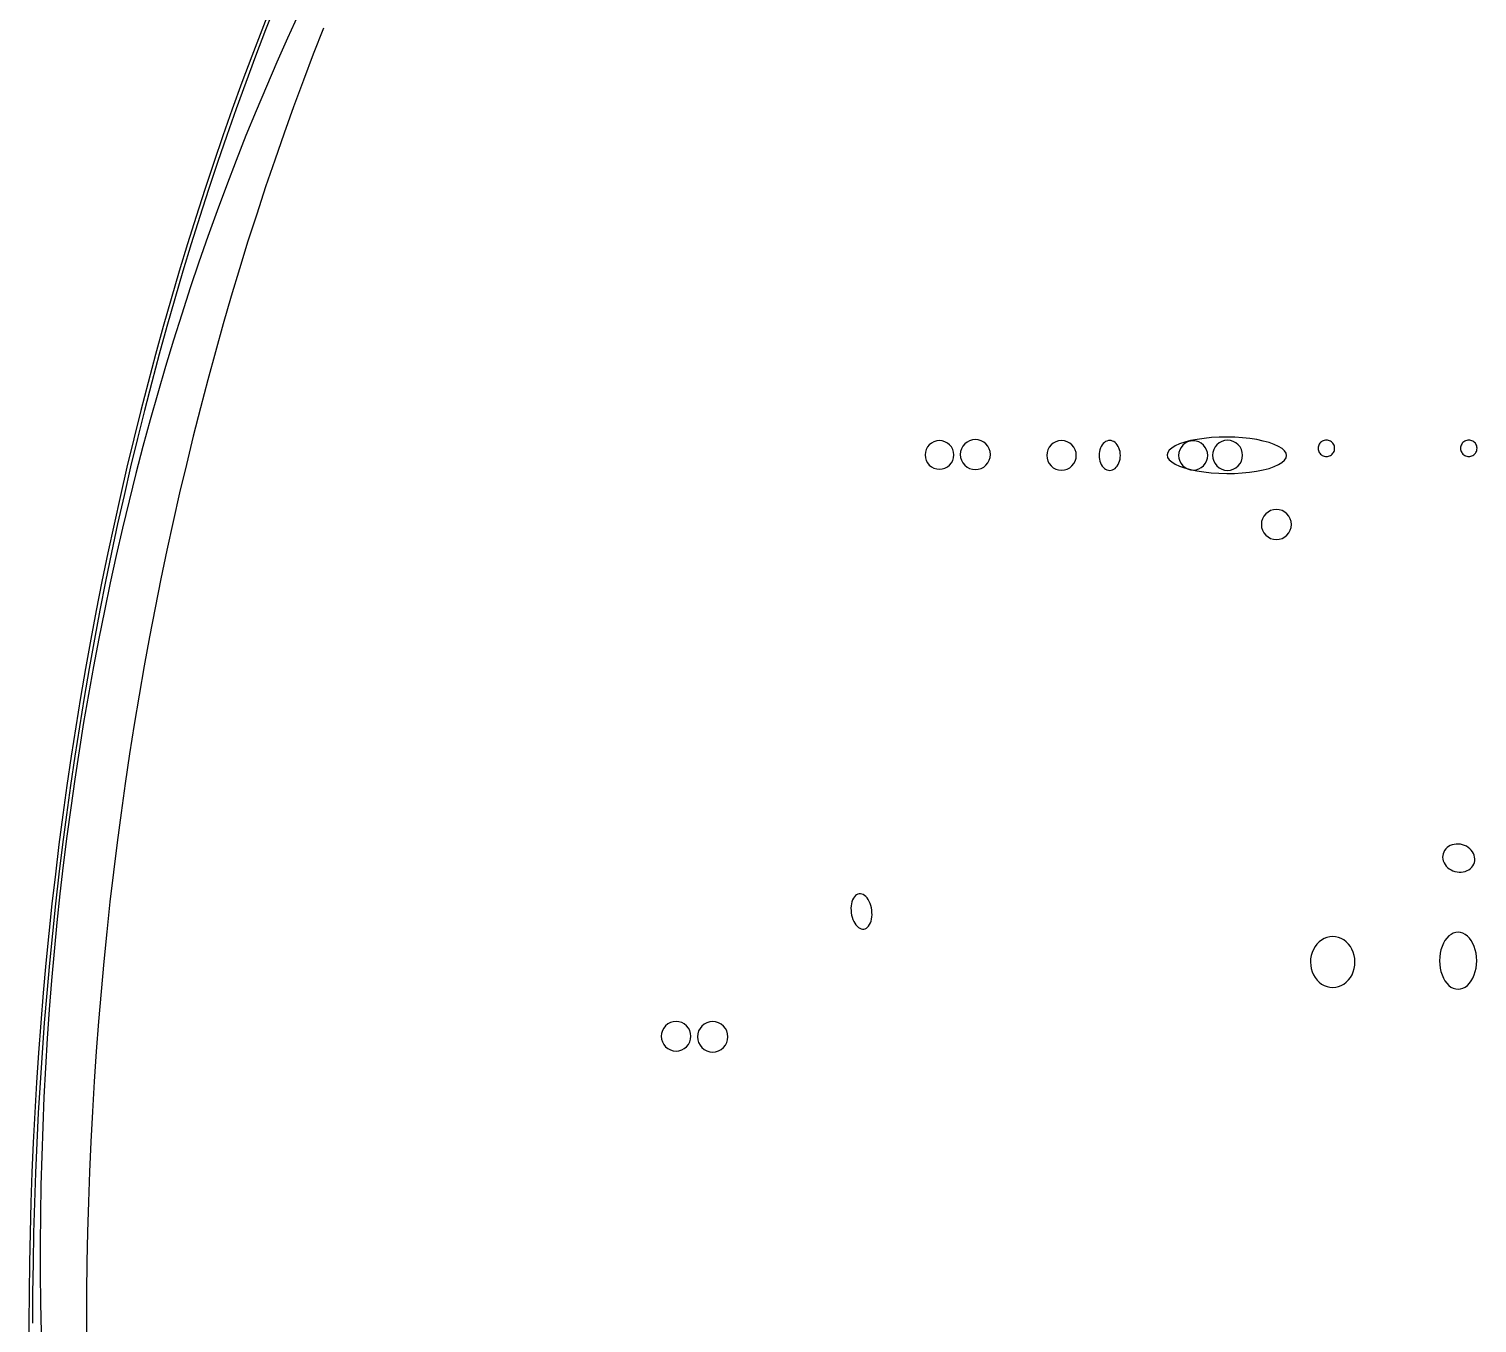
# Model space of a CAD drawing. Extents: x -1 to 217, y -22 to 302.
# Drawn here: x -1.3 to 89.1, y 139.6 to 220.4 of the extents above; entities that cross this region are included whole.
import ezdxf

# ---------------------------------------------------------------- set-up
doc = ezdxf.new("R2010")
doc.units = 0

msp = doc.modelspace()

# ---------------------------------------------------------------- linework, layer by layer
at = {"layer": 'CIRCLES'}
for p, q in [((54.898, 194.466), (54.787, 194.331)), ((55.034, 194.578), (54.898, 194.466)), ((55.188, 194.66), (55.034, 194.578)), ((55.356, 194.711), (55.188, 194.66)), ((55.531, 194.728), (55.356, 194.711)), ((55.705, 194.711), (55.531, 194.728)), ((55.873, 194.66), (55.705, 194.711)), ((56.028, 194.578), (55.873, 194.66)), ((56.163, 194.466), (56.028, 194.578)), ((56.275, 194.331), (56.163, 194.466)), ((57.108, 194.521), (56.991, 194.379)), ((57.25, 194.637), (57.108, 194.521)), ((57.412, 194.724), (57.25, 194.637)), ((57.588, 194.777), (57.412, 194.724)), ((57.771, 194.795), (57.588, 194.777)), ((57.954, 194.777), (57.771, 194.795)), ((58.129, 194.724), (57.954, 194.777)), ((58.292, 194.637), (58.129, 194.724)), ((58.434, 194.521), (58.292, 194.637)), ((58.55, 194.379), (58.434, 194.521)), ((62.498, 194.455), (62.383, 194.315)), ((62.638, 194.569), (62.498, 194.455)), ((62.798, 194.655), (62.638, 194.569)), ((62.971, 194.707), (62.798, 194.655)), ((63.151, 194.725), (62.971, 194.707)), ((63.331, 194.707), (63.151, 194.725)), ((63.504, 194.655), (63.331, 194.707)), ((63.664, 194.569), (63.504, 194.655)), ((63.803, 194.455), (63.664, 194.569)), ((63.918, 194.315), (63.803, 194.455)), ((70.731, 194.445), (70.618, 194.307)), ((70.869, 194.558), (70.731, 194.445)), ((71.026, 194.642), (70.869, 194.558)), ((71.197, 194.694), (71.026, 194.642)), ((71.374, 194.711), (71.197, 194.694)), ((71.551, 194.694), (71.374, 194.711)), ((71.722, 194.642), (71.551, 194.694)), ((71.879, 194.558), (71.722, 194.642)), ((72.017, 194.445), (71.879, 194.558)), ((72.13, 194.307), (72.017, 194.445)), ((72.856, 194.473), (72.739, 194.331)), ((72.998, 194.589), (72.856, 194.473)), ((73.16, 194.676), (72.998, 194.589)), ((73.336, 194.729), (73.16, 194.676)), ((73.519, 194.747), (73.336, 194.729)), ((73.702, 194.729), (73.519, 194.747)), ((73.877, 194.676), (73.702, 194.729)), ((74.04, 194.589), (73.877, 194.676)), ((74.182, 194.473), (74.04, 194.589)), ((74.298, 194.331), (74.182, 194.473)), ((54.653, 194.008), (54.636, 193.834)), ((54.636, 193.834), (54.653, 193.659)), ((54.704, 194.176), (54.653, 194.008)), ((54.653, 193.659), (54.704, 193.491)), ((54.787, 194.331), (54.704, 194.176)), ((56.357, 194.176), (56.275, 194.331)), ((56.408, 194.008), (56.357, 194.176)), ((56.357, 193.491), (56.408, 193.659)), ((56.425, 193.834), (56.408, 194.008)), ((56.408, 193.659), (56.425, 193.834)), ((56.851, 194.041), (56.833, 193.858)), ((56.833, 193.858), (56.851, 193.675)), ((56.904, 194.217), (56.851, 194.041)), ((56.851, 193.675), (56.904, 193.499)), ((56.991, 194.379), (56.904, 194.217)), ((56.904, 193.499), (56.991, 193.337)), ((58.637, 194.217), (58.55, 194.379)), ((58.55, 193.337), (58.637, 193.499)), ((58.69, 194.041), (58.637, 194.217)), ((58.637, 193.499), (58.69, 193.675)), ((58.708, 193.858), (58.69, 194.041)), ((58.69, 193.675), (58.708, 193.858)), ((62.246, 193.982), (62.228, 193.802)), ((62.228, 193.802), (62.246, 193.622)), ((62.298, 194.155), (62.246, 193.982)), ((62.246, 193.622), (62.298, 193.449)), ((62.383, 194.315), (62.298, 194.155)), ((64.003, 194.155), (63.918, 194.315)), ((64.056, 193.982), (64.003, 194.155)), ((64.003, 193.449), (64.056, 193.622)), ((64.074, 193.802), (64.056, 193.982)), ((64.056, 193.622), (64.074, 193.802)), ((70.482, 193.979), (70.465, 193.802)), ((70.465, 193.802), (70.482, 193.625)), ((70.534, 194.15), (70.482, 193.979)), ((70.482, 193.625), (70.534, 193.454)), ((70.618, 194.307), (70.534, 194.15)), ((72.214, 194.15), (72.13, 194.307)), ((72.266, 193.979), (72.214, 194.15)), ((72.214, 193.454), (72.266, 193.625)), ((72.283, 193.802), (72.266, 193.979)), ((72.266, 193.625), (72.283, 193.802)), ((72.599, 193.993), (72.581, 193.81)), ((72.581, 193.81), (72.599, 193.627)), ((72.652, 194.169), (72.599, 193.993)), ((72.599, 193.627), (72.652, 193.451)), ((72.739, 194.331), (72.652, 194.169)), ((74.385, 194.169), (74.298, 194.331)), ((74.438, 193.993), (74.385, 194.169)), ((74.385, 193.451), (74.438, 193.627)), ((74.456, 193.81), (74.438, 193.993)), ((74.438, 193.627), (74.456, 193.81)), ((54.704, 193.491), (54.787, 193.337)), ((54.787, 193.337), (54.898, 193.201)), ((54.898, 193.201), (55.034, 193.09)), ((55.034, 193.09), (55.188, 193.007)), ((55.188, 193.007), (55.356, 192.956)), ((55.356, 192.956), (55.531, 192.939)), ((55.531, 192.939), (55.705, 192.956)), ((55.705, 192.956), (55.873, 193.007)), ((55.873, 193.007), (56.028, 193.09)), ((56.028, 193.09), (56.163, 193.201)), ((56.163, 193.201), (56.275, 193.337)), ((56.275, 193.337), (56.357, 193.491)), ((56.991, 193.337), (57.108, 193.195)), ((57.108, 193.195), (57.25, 193.078)), ((57.25, 193.078), (57.412, 192.991)), ((57.412, 192.991), (57.588, 192.938)), ((57.588, 192.938), (57.771, 192.92)), ((57.771, 192.92), (57.954, 192.938)), ((57.954, 192.938), (58.129, 192.991)), ((58.129, 192.991), (58.292, 193.078)), ((58.292, 193.078), (58.434, 193.195)), ((58.434, 193.195), (58.55, 193.337)), ((62.298, 193.449), (62.383, 193.289)), ((62.383, 193.289), (62.498, 193.149)), ((62.498, 193.149), (62.638, 193.035)), ((62.638, 193.035), (62.798, 192.949)), ((62.798, 192.949), (62.971, 192.897)), ((62.971, 192.897), (63.151, 192.879)), ((63.151, 192.879), (63.331, 192.897)), ((63.331, 192.897), (63.504, 192.949)), ((63.504, 192.949), (63.664, 193.035)), ((63.664, 193.035), (63.803, 193.149)), ((63.803, 193.149), (63.918, 193.289)), ((63.918, 193.289), (64.003, 193.449)), ((70.534, 193.454), (70.618, 193.297)), ((70.618, 193.297), (70.731, 193.159)), ((70.731, 193.159), (70.869, 193.046)), ((70.869, 193.046), (71.026, 192.962)), ((71.026, 192.962), (71.197, 192.91)), ((71.197, 192.91), (71.374, 192.893)), ((71.374, 192.893), (71.551, 192.91)), ((71.551, 192.91), (71.722, 192.962)), ((71.722, 192.962), (71.879, 193.046)), ((71.879, 193.046), (72.017, 193.159)), ((72.017, 193.159), (72.13, 193.297)), ((72.13, 193.297), (72.214, 193.454)), ((72.652, 193.451), (72.739, 193.289)), ((72.739, 193.289), (72.856, 193.147)), ((72.856, 193.147), (72.998, 193.03)), ((72.998, 193.03), (73.16, 192.943)), ((73.16, 192.943), (73.336, 192.89)), ((73.336, 192.89), (73.519, 192.872)), ((73.519, 192.872), (73.702, 192.89)), ((73.702, 192.89), (73.877, 192.943)), ((73.877, 192.943), (74.04, 193.03)), ((74.04, 193.03), (74.182, 193.147)), ((74.182, 193.147), (74.298, 193.289)), ((74.298, 193.289), (74.385, 193.451)), ((75.787, 190.013), (75.7, 189.851)), ((75.904, 190.155), (75.787, 190.013)), ((76.046, 190.271), (75.904, 190.155)), ((76.208, 190.358), (76.046, 190.271)), ((76.384, 190.411), (76.208, 190.358)), ((76.567, 190.429), (76.384, 190.411)), ((76.75, 190.411), (76.567, 190.429)), ((76.925, 190.358), (76.75, 190.411)), ((77.088, 190.271), (76.925, 190.358)), ((77.23, 190.155), (77.088, 190.271)), ((77.346, 190.013), (77.23, 190.155)), ((77.433, 189.851), (77.346, 190.013)), ((75.647, 189.675), (75.629, 189.492)), ((75.629, 189.492), (75.647, 189.309)), ((75.7, 189.851), (75.647, 189.675)), ((75.647, 189.309), (75.7, 189.133)), ((75.7, 189.133), (75.787, 188.971)), ((75.787, 188.971), (75.904, 188.829)), ((77.23, 188.829), (77.346, 188.971)), ((77.346, 188.971), (77.433, 189.133)), ((77.486, 189.675), (77.433, 189.851)), ((77.433, 189.133), (77.486, 189.309)), ((77.504, 189.492), (77.486, 189.675)), ((77.486, 189.309), (77.504, 189.492)), ((75.904, 188.829), (76.046, 188.712)), ((76.046, 188.712), (76.208, 188.625)), ((76.208, 188.625), (76.384, 188.572)), ((76.384, 188.572), (76.567, 188.554)), ((76.567, 188.554), (76.75, 188.572)), ((76.75, 188.572), (76.925, 188.625)), ((76.925, 188.625), (77.088, 188.712)), ((77.088, 188.712), (77.23, 188.829)), ((38.571, 158.311), (38.432, 158.196)), ((38.731, 158.396), (38.571, 158.311)), ((38.904, 158.449), (38.731, 158.396)), ((39.084, 158.466), (38.904, 158.449)), ((39.264, 158.449), (39.084, 158.466)), ((39.437, 158.396), (39.264, 158.449)), ((39.597, 158.311), (39.437, 158.396)), ((39.737, 158.196), (39.597, 158.311)), ((40.842, 158.303), (40.697, 158.185)), ((41.006, 158.391), (40.842, 158.303)), ((41.185, 158.445), (41.006, 158.391)), ((41.37, 158.463), (41.185, 158.445)), ((41.556, 158.445), (41.37, 158.463)), ((41.734, 158.391), (41.556, 158.445)), ((41.899, 158.303), (41.734, 158.391)), ((42.043, 158.185), (41.899, 158.303)), ((38.179, 157.724), (38.161, 157.543)), ((38.161, 157.543), (38.179, 157.363)), ((38.232, 157.897), (38.179, 157.724)), ((38.179, 157.363), (38.232, 157.19)), ((38.317, 158.056), (38.232, 157.897)), ((38.432, 158.196), (38.317, 158.056)), ((39.852, 158.056), (39.737, 158.196)), ((39.937, 157.897), (39.852, 158.056)), ((39.989, 157.724), (39.937, 157.897)), ((39.937, 157.19), (39.989, 157.363)), ((40.007, 157.543), (39.989, 157.724)), ((39.989, 157.363), (40.007, 157.543)), ((40.437, 157.697), (40.419, 157.512)), ((40.419, 157.512), (40.437, 157.326)), ((40.491, 157.876), (40.437, 157.697)), ((40.437, 157.326), (40.491, 157.148)), ((40.579, 158.04), (40.491, 157.876)), ((40.697, 158.185), (40.579, 158.04)), ((42.161, 158.04), (42.043, 158.185)), ((42.249, 157.876), (42.161, 158.04)), ((42.303, 157.697), (42.249, 157.876)), ((42.249, 157.148), (42.303, 157.326)), ((42.322, 157.512), (42.303, 157.697)), ((42.303, 157.326), (42.322, 157.512)), ((38.232, 157.19), (38.317, 157.031)), ((38.317, 157.031), (38.432, 156.891)), ((38.432, 156.891), (38.571, 156.776)), ((38.571, 156.776), (38.731, 156.691)), ((38.731, 156.691), (38.904, 156.638)), ((38.904, 156.638), (39.084, 156.621)), ((39.084, 156.621), (39.264, 156.638)), ((39.264, 156.638), (39.437, 156.691)), ((39.437, 156.691), (39.597, 156.776)), ((39.597, 156.776), (39.737, 156.891)), ((39.737, 156.891), (39.852, 157.031)), ((39.852, 157.031), (39.937, 157.19)), ((40.491, 157.148), (40.579, 156.983)), ((40.579, 156.983), (40.697, 156.839)), ((40.697, 156.839), (40.842, 156.721)), ((40.842, 156.721), (41.006, 156.633)), ((41.006, 156.633), (41.185, 156.579)), ((41.185, 156.579), (41.37, 156.56)), ((41.37, 156.56), (41.556, 156.579)), ((41.556, 156.579), (41.734, 156.633)), ((41.734, 156.633), (41.899, 156.721)), ((41.899, 156.721), (42.043, 156.839)), ((42.043, 156.839), (42.161, 156.983)), ((42.161, 156.983), (42.249, 157.148))]:
    msp.add_line(p, q, dxfattribs=at)
at = {"layer": 'ELLIPSES'}
for p, q in [((13.849, 221.979), (13.212, 220.356)), ((14.09, 221.986), (13.452, 220.364)), ((15.515, 221.35), (14.83, 219.859)), ((13.212, 220.356), (12.587, 218.723)), ((13.452, 220.364), (12.827, 218.731)), ((14.83, 219.859), (14.159, 218.355)), ((17.069, 220.483), (16.434, 218.857)), ((16.434, 218.857), (15.812, 217.219)), ((12.587, 218.723), (11.975, 217.08)), ((12.827, 218.731), (12.214, 217.088)), ((14.159, 218.355), (13.502, 216.838)), ((11.975, 217.08), (11.377, 215.425)), ((12.214, 217.088), (11.614, 215.433)), ((15.812, 217.219), (15.203, 215.57)), ((13.502, 216.838), (12.858, 215.307)), ((11.377, 215.425), (10.791, 213.761)), ((11.614, 215.433), (11.028, 213.769)), ((12.858, 215.307), (12.229, 213.765)), ((15.203, 215.57), (14.607, 213.911)), ((10.791, 213.761), (10.218, 212.087)), ((11.028, 213.769), (10.454, 212.095)), ((12.229, 213.765), (11.613, 212.209)), ((14.607, 213.911), (14.024, 212.241)), ((10.218, 212.087), (9.658, 210.403)), ((10.454, 212.095), (9.894, 210.411)), ((11.613, 212.209), (11.012, 210.642)), ((14.024, 212.241), (13.454, 210.561)), ((9.658, 210.403), (9.111, 208.709)), ((9.894, 210.411), (9.346, 208.717)), ((11.012, 210.642), (10.425, 209.063)), ((13.454, 210.561), (12.898, 208.87)), ((10.425, 209.063), (9.852, 207.472)), ((12.898, 208.87), (12.355, 207.17)), ((9.111, 208.709), (8.578, 207.007)), ((9.346, 208.717), (8.812, 207.014)), ((9.852, 207.472), (9.294, 205.869)), ((12.355, 207.17), (11.826, 205.46)), ((8.578, 207.007), (8.058, 205.295)), ((8.812, 207.014), (8.292, 205.302)), ((8.058, 205.295), (7.551, 203.574)), ((8.292, 205.302), (7.784, 203.581)), ((9.294, 205.869), (8.751, 204.256)), ((11.826, 205.46), (11.311, 203.741)), ((7.551, 203.574), (7.058, 201.845)), ((7.784, 203.581), (7.291, 201.852)), ((8.751, 204.256), (8.222, 202.631)), ((11.311, 203.741), (10.809, 202.013)), ((8.222, 202.631), (7.708, 200.996)), ((7.058, 201.845), (6.579, 200.107)), ((7.291, 201.852), (6.811, 200.114)), ((10.809, 202.013), (10.321, 200.276)), ((7.708, 200.996), (7.208, 199.351)), ((6.579, 200.107), (6.113, 198.362)), ((6.811, 200.114), (6.344, 198.368)), ((10.321, 200.276), (9.846, 198.531)), ((7.208, 199.351), (6.724, 197.695)), ((6.113, 198.362), (5.661, 196.608)), ((6.344, 198.368), (5.891, 196.614)), ((9.846, 198.531), (9.386, 196.777)), ((6.724, 197.695), (6.254, 196.029)), ((5.661, 196.608), (5.222, 194.847)), ((5.891, 196.614), (5.452, 194.852)), ((9.386, 196.777), (8.939, 195.015)), ((6.254, 196.029), (5.8, 194.354)), ((5.222, 194.847), (4.797, 193.078)), ((5.452, 194.852), (5.027, 193.083)), ((8.939, 195.015), (8.507, 193.245)), ((65.69, 194.462), (65.633, 194.37)), ((65.756, 194.542), (65.69, 194.462)), ((65.828, 194.61), (65.756, 194.542)), ((65.907, 194.664), (65.828, 194.61)), ((65.989, 194.703), (65.907, 194.664)), ((66.075, 194.727), (65.989, 194.703)), ((66.162, 194.735), (66.075, 194.727)), ((66.249, 194.727), (66.162, 194.735)), ((66.334, 194.703), (66.249, 194.727)), ((66.417, 194.664), (66.334, 194.703)), ((66.495, 194.61), (66.417, 194.664)), ((66.568, 194.542), (66.495, 194.61)), ((66.633, 194.462), (66.568, 194.542)), ((66.691, 194.37), (66.633, 194.462)), ((70.25, 194.396), (70.034, 194.264)), ((70.522, 194.518), (70.25, 194.396)), ((70.844, 194.628), (70.522, 194.518)), ((71.211, 194.725), (70.844, 194.628)), ((71.617, 194.805), (71.211, 194.725)), ((72.054, 194.869), (71.617, 194.805)), ((72.516, 194.914), (72.054, 194.869)), ((72.994, 194.941), (72.516, 194.914)), ((73.481, 194.948), (72.994, 194.941)), ((73.968, 194.936), (73.481, 194.948)), ((74.446, 194.905), (73.968, 194.936)), ((74.907, 194.855), (74.446, 194.905)), ((75.344, 194.787), (74.907, 194.855)), ((75.749, 194.702), (75.344, 194.787)), ((76.115, 194.602), (75.749, 194.702)), ((76.436, 194.489), (76.115, 194.602)), ((76.706, 194.364), (76.436, 194.489)), ((79.218, 194.443), (79.196, 194.379)), ((79.248, 194.503), (79.218, 194.443)), ((79.285, 194.559), (79.248, 194.503)), ((79.329, 194.61), (79.285, 194.559)), ((79.38, 194.654), (79.329, 194.61)), ((79.436, 194.691), (79.38, 194.654)), ((79.496, 194.721), (79.436, 194.691)), ((79.56, 194.743), (79.496, 194.721)), ((79.625, 194.756), (79.56, 194.743)), ((79.692, 194.76), (79.625, 194.756)), ((79.76, 194.756), (79.692, 194.76)), ((79.825, 194.743), (79.76, 194.756)), ((79.889, 194.721), (79.825, 194.743)), ((79.949, 194.691), (79.889, 194.721)), ((80.005, 194.654), (79.949, 194.691)), ((80.056, 194.61), (80.005, 194.654)), ((80.1, 194.559), (80.056, 194.61)), ((80.137, 194.503), (80.1, 194.559)), ((80.167, 194.443), (80.137, 194.503)), ((80.189, 194.379), (80.167, 194.443)), ((88.108, 194.443), (88.086, 194.379)), ((88.138, 194.503), (88.108, 194.443)), ((88.175, 194.559), (88.138, 194.503)), ((88.219, 194.61), (88.175, 194.559)), ((88.27, 194.654), (88.219, 194.61)), ((88.326, 194.691), (88.27, 194.654)), ((88.386, 194.721), (88.326, 194.691)), ((88.45, 194.743), (88.386, 194.721)), ((88.515, 194.756), (88.45, 194.743)), ((88.582, 194.76), (88.515, 194.756)), ((88.65, 194.756), (88.582, 194.76)), ((88.715, 194.743), (88.65, 194.756)), ((88.779, 194.721), (88.715, 194.743)), ((88.839, 194.691), (88.779, 194.721)), ((88.895, 194.654), (88.839, 194.691)), ((88.946, 194.61), (88.895, 194.654)), ((88.99, 194.559), (88.946, 194.61)), ((89.027, 194.503), (88.99, 194.559)), ((89.057, 194.443), (89.027, 194.503)), ((89.079, 194.379), (89.057, 194.443)), ((5.8, 194.354), (5.36, 192.669)), ((65.501, 193.924), (65.495, 193.802)), ((65.495, 193.802), (65.501, 193.68)), ((65.518, 194.044), (65.501, 193.924)), ((65.501, 193.68), (65.518, 193.56)), ((65.546, 194.159), (65.518, 194.044)), ((65.518, 193.56), (65.546, 193.445)), ((65.584, 194.269), (65.546, 194.159)), ((65.633, 194.37), (65.584, 194.269)), ((66.739, 194.269), (66.691, 194.37)), ((66.778, 194.159), (66.739, 194.269)), ((66.806, 194.044), (66.778, 194.159)), ((66.778, 193.445), (66.806, 193.56)), ((66.823, 193.924), (66.806, 194.044)), ((66.806, 193.56), (66.823, 193.68)), ((66.828, 193.802), (66.823, 193.924)), ((66.823, 193.68), (66.828, 193.802)), ((69.781, 193.978), (69.748, 193.83)), ((69.748, 193.83), (69.779, 193.682)), ((69.779, 193.682), (69.874, 193.535)), ((69.876, 194.124), (69.781, 193.978)), ((69.874, 193.535), (70.03, 193.394)), ((70.034, 194.264), (69.876, 194.124)), ((76.921, 194.23), (76.706, 194.364)), ((76.917, 193.36), (77.074, 193.5)), ((77.077, 194.088), (76.921, 194.23)), ((77.074, 193.5), (77.17, 193.645)), ((77.172, 193.942), (77.077, 194.088)), ((77.17, 193.645), (77.203, 193.793)), ((77.203, 193.793), (77.172, 193.942)), ((79.183, 194.314), (79.179, 194.246)), ((79.179, 194.246), (79.183, 194.179)), ((79.196, 194.379), (79.183, 194.314)), ((79.183, 194.179), (79.196, 194.114)), ((79.196, 194.114), (79.218, 194.05)), ((79.218, 194.05), (79.248, 193.99)), ((79.248, 193.99), (79.285, 193.934)), ((79.285, 193.934), (79.329, 193.883)), ((79.329, 193.883), (79.38, 193.839)), ((79.38, 193.839), (79.436, 193.802)), ((79.436, 193.802), (79.496, 193.772)), ((79.496, 193.772), (79.56, 193.75)), ((79.56, 193.75), (79.625, 193.737)), ((79.625, 193.737), (79.692, 193.733)), ((79.692, 193.733), (79.76, 193.737)), ((79.76, 193.737), (79.825, 193.75)), ((79.825, 193.75), (79.889, 193.772)), ((79.889, 193.772), (79.949, 193.802)), ((79.949, 193.802), (80.005, 193.839)), ((80.005, 193.839), (80.056, 193.883)), ((80.056, 193.883), (80.1, 193.934)), ((80.1, 193.934), (80.137, 193.99)), ((80.137, 193.99), (80.167, 194.05)), ((80.167, 194.05), (80.189, 194.114)), ((80.202, 194.314), (80.189, 194.379)), ((80.189, 194.114), (80.202, 194.179)), ((80.206, 194.246), (80.202, 194.314)), ((80.202, 194.179), (80.206, 194.246)), ((88.073, 194.314), (88.069, 194.246)), ((88.069, 194.246), (88.073, 194.179)), ((88.086, 194.379), (88.073, 194.314)), ((88.073, 194.179), (88.086, 194.114)), ((88.086, 194.114), (88.108, 194.05)), ((88.108, 194.05), (88.138, 193.99)), ((88.138, 193.99), (88.175, 193.934)), ((88.175, 193.934), (88.219, 193.883)), ((88.219, 193.883), (88.27, 193.839)), ((88.27, 193.839), (88.326, 193.802)), ((88.326, 193.802), (88.386, 193.772)), ((88.386, 193.772), (88.45, 193.75)), ((88.45, 193.75), (88.515, 193.737)), ((88.515, 193.737), (88.582, 193.733)), ((88.582, 193.733), (88.65, 193.737)), ((88.65, 193.737), (88.715, 193.75)), ((88.715, 193.75), (88.779, 193.772)), ((88.779, 193.772), (88.839, 193.802)), ((88.839, 193.802), (88.895, 193.839)), ((88.895, 193.839), (88.946, 193.883)), ((88.946, 193.883), (88.99, 193.934)), ((88.99, 193.934), (89.027, 193.99)), ((89.027, 193.99), (89.057, 194.05)), ((89.057, 194.05), (89.079, 194.114)), ((89.092, 194.314), (89.079, 194.379)), ((89.079, 194.114), (89.092, 194.179)), ((89.096, 194.246), (89.092, 194.314)), ((89.092, 194.179), (89.096, 194.246)), ((4.797, 193.078), (4.387, 191.302)), ((5.027, 193.083), (4.616, 191.307)), ((5.36, 192.669), (4.936, 190.975)), ((8.507, 193.245), (8.088, 191.468)), ((65.546, 193.445), (65.584, 193.335)), ((65.584, 193.335), (65.633, 193.234)), ((65.633, 193.234), (65.69, 193.142)), ((65.69, 193.142), (65.756, 193.062)), ((65.756, 193.062), (65.828, 192.994)), ((65.828, 192.994), (65.907, 192.94)), ((65.907, 192.94), (65.989, 192.901)), ((65.989, 192.901), (66.075, 192.877)), ((66.075, 192.877), (66.162, 192.869)), ((66.162, 192.869), (66.249, 192.877)), ((66.249, 192.877), (66.334, 192.901)), ((66.334, 192.901), (66.417, 192.94)), ((66.417, 192.94), (66.495, 192.994)), ((66.495, 192.994), (66.568, 193.062)), ((66.568, 193.062), (66.633, 193.142)), ((66.633, 193.142), (66.691, 193.234)), ((66.691, 193.234), (66.739, 193.335)), ((66.739, 193.335), (66.778, 193.445)), ((70.03, 193.394), (70.245, 193.26)), ((70.245, 193.26), (70.515, 193.135)), ((70.515, 193.135), (70.836, 193.021)), ((70.836, 193.021), (71.202, 192.921)), ((71.202, 192.921), (71.607, 192.837)), ((71.607, 192.837), (72.044, 192.769)), ((72.044, 192.769), (72.505, 192.719)), ((72.505, 192.719), (72.983, 192.687)), ((72.983, 192.687), (73.47, 192.675)), ((73.47, 192.675), (73.956, 192.683)), ((73.956, 192.683), (74.435, 192.709)), ((74.435, 192.709), (74.897, 192.755)), ((74.897, 192.755), (75.334, 192.818)), ((75.334, 192.818), (75.74, 192.899)), ((75.74, 192.899), (76.107, 192.995)), ((76.107, 192.995), (76.429, 193.105)), ((76.429, 193.105), (76.701, 193.227)), ((76.701, 193.227), (76.917, 193.36)), ((4.387, 191.302), (3.99, 189.519)), ((4.616, 191.307), (4.218, 189.524)), ((4.936, 190.975), (4.527, 189.272)), ((8.088, 191.468), (7.684, 189.683)), ((3.99, 189.519), (3.607, 187.73)), ((4.218, 189.524), (3.835, 187.734)), ((4.527, 189.272), (4.133, 187.56)), ((7.684, 189.683), (7.294, 187.892)), ((3.607, 187.73), (3.238, 185.934)), ((3.835, 187.734), (3.466, 185.937)), ((4.133, 187.56), (3.754, 185.84)), ((7.294, 187.892), (6.918, 186.093)), ((3.238, 185.934), (2.883, 184.132)), ((3.466, 185.937), (3.11, 184.134)), ((3.754, 185.84), (3.391, 184.112)), ((6.918, 186.093), (6.557, 184.288)), ((2.883, 184.132), (2.542, 182.323)), ((3.11, 184.134), (2.769, 182.326)), ((3.391, 184.112), (3.043, 182.376)), ((6.557, 184.288), (6.209, 182.476)), ((2.542, 182.323), (2.215, 180.509)), ((2.769, 182.326), (2.442, 180.511)), ((3.043, 182.376), (2.711, 180.632)), ((6.209, 182.476), (5.876, 180.659)), ((2.215, 180.509), (1.903, 178.69)), ((2.442, 180.511), (2.129, 178.691)), ((2.711, 180.632), (2.394, 178.881)), ((5.876, 180.659), (5.558, 178.835)), ((1.903, 178.69), (1.605, 176.865)), ((2.129, 178.691), (1.831, 176.866)), ((2.394, 178.881), (2.093, 177.123)), ((5.558, 178.835), (5.254, 177.007)), ((1.605, 176.865), (1.321, 175.036)), ((1.831, 176.866), (1.546, 175.035)), ((2.093, 177.123), (1.808, 175.358)), ((5.254, 177.007), (4.965, 175.172)), ((1.321, 175.036), (1.051, 173.201)), ((1.546, 175.035), (1.277, 173.2)), ((1.808, 175.358), (1.538, 173.587)), ((4.965, 175.172), (4.69, 173.333)), ((1.051, 173.201), (0.796, 171.362)), ((1.277, 173.2), (1.021, 171.361)), ((1.538, 173.587), (1.284, 171.809)), ((4.69, 173.333), (4.43, 171.489)), ((1.284, 171.809), (1.046, 170.026)), ((0.796, 171.362), (0.555, 169.519)), ((1.021, 171.361), (0.78, 169.517)), ((4.43, 171.489), (4.184, 169.641)), ((1.046, 170.026), (0.823, 168.236)), ((0.555, 169.519), (0.329, 167.672)), ((0.78, 169.517), (0.553, 167.669)), ((4.184, 169.641), (3.954, 167.788)), ((87.068, 169.147), (87.013, 169.047)), ((87.138, 169.239), (87.068, 169.147)), ((87.222, 169.321), (87.138, 169.239)), ((87.318, 169.392), (87.222, 169.321)), ((87.425, 169.45), (87.318, 169.392)), ((87.541, 169.496), (87.425, 169.45)), ((87.664, 169.526), (87.541, 169.496)), ((87.792, 169.543), (87.664, 169.526)), ((87.923, 169.544), (87.792, 169.543)), ((88.054, 169.53), (87.923, 169.544)), ((88.184, 169.502), (88.054, 169.53)), ((88.309, 169.459), (88.184, 169.502)), ((88.429, 169.403), (88.309, 169.459)), ((88.54, 169.334), (88.429, 169.403)), ((88.641, 169.254), (88.54, 169.334)), ((88.73, 169.164), (88.641, 169.254)), ((88.806, 169.065), (88.73, 169.164)), ((0.823, 168.236), (0.617, 166.442)), ((86.952, 168.829), (86.947, 168.715)), ((86.947, 168.715), (86.96, 168.6)), ((86.974, 168.94), (86.952, 168.829)), ((86.96, 168.6), (86.989, 168.487)), ((87.013, 169.047), (86.974, 168.94)), ((86.989, 168.487), (87.034, 168.376)), ((87.034, 168.376), (87.096, 168.271)), ((87.096, 168.271), (87.172, 168.172)), ((88.764, 168.097), (88.834, 168.189)), ((88.868, 168.959), (88.806, 169.065)), ((88.834, 168.189), (88.889, 168.289)), ((88.913, 168.849), (88.868, 168.959)), ((88.889, 168.289), (88.928, 168.395)), ((88.942, 168.735), (88.913, 168.849)), ((88.928, 168.395), (88.95, 168.506)), ((88.955, 168.62), (88.942, 168.735)), ((88.95, 168.506), (88.955, 168.62)), ((0.329, 167.672), (0.117, 165.821)), ((0.553, 167.669), (0.341, 165.817)), ((3.954, 167.788), (3.738, 165.931)), ((87.172, 168.172), (87.261, 168.082)), ((87.261, 168.082), (87.362, 168.001)), ((87.362, 168.001), (87.473, 167.933)), ((87.473, 167.933), (87.593, 167.876)), ((87.593, 167.876), (87.718, 167.834)), ((87.718, 167.834), (87.848, 167.805)), ((87.848, 167.805), (87.979, 167.792)), ((87.979, 167.792), (88.11, 167.793)), ((88.11, 167.793), (88.238, 167.809)), ((88.238, 167.809), (88.361, 167.84)), ((88.361, 167.84), (88.477, 167.885)), ((88.477, 167.885), (88.584, 167.944)), ((88.584, 167.944), (88.681, 168.015)), ((88.681, 168.015), (88.764, 168.097)), ((0.617, 166.442), (0.426, 164.642)), ((50.358, 166.382), (50.285, 166.325)), ((50.437, 166.421), (50.358, 166.382)), ((50.52, 166.441), (50.437, 166.421)), ((50.605, 166.442), (50.52, 166.441)), ((50.691, 166.425), (50.605, 166.442)), ((50.776, 166.389), (50.691, 166.425)), ((50.86, 166.335), (50.776, 166.389)), ((0.117, 165.821), (-0.081, 163.966)), ((0.341, 165.817), (0.144, 163.962)), ((3.738, 165.931), (3.536, 164.071)), ((50.015, 165.683), (50.006, 165.543)), ((50.006, 165.543), (50.007, 165.4)), ((50.035, 165.818), (50.015, 165.683)), ((50.066, 165.944), (50.035, 165.818)), ((50.108, 166.059), (50.066, 165.944)), ((50.158, 166.162), (50.108, 166.059)), ((50.218, 166.252), (50.158, 166.162)), ((50.285, 166.325), (50.218, 166.252)), ((50.94, 166.264), (50.86, 166.335)), ((51.015, 166.177), (50.94, 166.264)), ((51.085, 166.076), (51.015, 166.177)), ((51.147, 165.962), (51.085, 166.076)), ((51.201, 165.837), (51.147, 165.962)), ((51.246, 165.704), (51.201, 165.837)), ((51.28, 165.565), (51.246, 165.704)), ((51.305, 165.422), (51.28, 165.565)), ((0.426, 164.642), (0.251, 162.837)), ((50.007, 165.4), (50.021, 165.255)), ((50.021, 165.255), (50.045, 165.112)), ((50.045, 165.112), (50.08, 164.972)), ((50.08, 164.972), (50.124, 164.839)), ((50.124, 164.839), (50.178, 164.715)), ((50.178, 164.715), (50.24, 164.601)), ((50.24, 164.601), (50.31, 164.5)), ((51.167, 164.514), (51.218, 164.617)), ((51.218, 164.617), (51.259, 164.733)), ((51.259, 164.733), (51.29, 164.859)), ((51.29, 164.859), (51.31, 164.993)), ((51.318, 165.277), (51.305, 165.422)), ((51.31, 164.993), (51.32, 165.133)), ((51.32, 165.133), (51.318, 165.277)), ((-0.081, 163.966), (-0.264, 162.109)), ((0.144, 163.962), (-0.039, 162.104)), ((3.536, 164.071), (3.35, 162.207)), ((50.31, 164.5), (50.385, 164.413)), ((50.385, 164.413), (50.465, 164.342)), ((50.465, 164.342), (50.549, 164.288)), ((50.549, 164.288), (50.635, 164.252)), ((50.635, 164.252), (50.721, 164.234)), ((50.721, 164.234), (50.806, 164.236)), ((50.806, 164.236), (50.888, 164.256)), ((50.888, 164.256), (50.967, 164.295)), ((50.967, 164.295), (51.04, 164.351)), ((51.04, 164.351), (51.107, 164.425)), ((51.107, 164.425), (51.167, 164.514)), ((79.723, 163.712), (79.551, 163.644)), ((79.901, 163.753), (79.723, 163.712)), ((80.082, 163.767), (79.901, 163.753)), ((80.263, 163.753), (80.082, 163.767)), ((80.441, 163.713), (80.263, 163.753)), ((80.613, 163.647), (80.441, 163.713)), ((87.209, 163.675), (87.095, 163.522)), ((87.336, 163.805), (87.209, 163.675)), ((87.472, 163.907), (87.336, 163.805)), ((87.616, 163.982), (87.472, 163.907)), ((87.765, 164.027), (87.616, 163.982)), ((87.917, 164.043), (87.765, 164.027)), ((88.068, 164.027), (87.917, 164.043)), ((88.217, 163.982), (88.068, 164.027)), ((88.361, 163.907), (88.217, 163.982)), ((88.497, 163.804), (88.361, 163.907)), ((88.623, 163.674), (88.497, 163.804)), ((88.738, 163.521), (88.623, 163.674)), ((0.251, 162.837), (0.092, 161.027)), ((78.801, 162.784), (78.743, 162.587)), ((78.881, 162.97), (78.801, 162.784)), ((78.982, 163.143), (78.881, 162.97)), ((79.101, 163.299), (78.982, 163.143)), ((79.237, 163.437), (79.101, 163.299)), ((79.388, 163.552), (79.237, 163.437)), ((79.551, 163.644), (79.388, 163.552)), ((80.777, 163.556), (80.613, 163.647)), ((80.928, 163.441), (80.777, 163.556)), ((81.065, 163.304), (80.928, 163.441)), ((81.185, 163.148), (81.065, 163.304)), ((81.286, 162.976), (81.185, 163.148)), ((81.367, 162.79), (81.286, 162.976)), ((81.426, 162.593), (81.367, 162.79)), ((86.843, 162.945), (86.794, 162.725)), ((86.91, 163.154), (86.843, 162.945)), ((86.995, 163.347), (86.91, 163.154)), ((87.095, 163.522), (86.995, 163.347)), ((88.838, 163.346), (88.738, 163.521)), ((88.922, 163.152), (88.838, 163.346)), ((88.989, 162.944), (88.922, 163.152)), ((89.038, 162.723), (88.989, 162.944)), ((-0.264, 162.109), (-0.432, 160.248)), ((-0.039, 162.104), (-0.208, 160.242)), ((3.35, 162.207), (3.178, 160.339)), ((78.708, 162.383), (78.697, 162.176)), ((78.697, 162.176), (78.709, 161.969)), ((78.743, 162.587), (78.708, 162.383)), ((78.709, 161.969), (78.745, 161.766)), ((81.462, 162.39), (81.426, 162.593)), ((81.428, 161.772), (81.463, 161.976)), ((81.474, 162.183), (81.462, 162.39)), ((81.463, 161.976), (81.474, 162.183)), ((86.764, 162.496), (86.754, 162.264)), ((86.754, 162.264), (86.764, 162.032)), ((86.794, 162.725), (86.764, 162.496)), ((86.764, 162.032), (86.793, 161.804)), ((89.037, 161.802), (89.067, 162.031)), ((89.067, 162.495), (89.038, 162.723)), ((89.077, 162.263), (89.067, 162.495)), ((89.067, 162.031), (89.077, 162.263)), ((0.092, 161.027), (-0.051, 159.213)), ((78.745, 161.766), (78.804, 161.569)), ((78.804, 161.569), (78.885, 161.383)), ((78.885, 161.383), (78.986, 161.211)), ((78.986, 161.211), (79.106, 161.055)), ((79.106, 161.055), (79.243, 160.918)), ((80.934, 160.922), (81.07, 161.06)), ((81.07, 161.06), (81.189, 161.216)), ((81.189, 161.216), (81.29, 161.389)), ((81.29, 161.389), (81.37, 161.575)), ((81.37, 161.575), (81.428, 161.772)), ((86.793, 161.804), (86.842, 161.583)), ((86.842, 161.583), (86.909, 161.375)), ((86.909, 161.375), (86.993, 161.181)), ((86.993, 161.181), (87.093, 161.006)), ((87.093, 161.006), (87.208, 160.853)), ((88.622, 160.852), (88.736, 161.005)), ((88.736, 161.005), (88.836, 161.18)), ((88.836, 161.18), (88.921, 161.373)), ((88.921, 161.373), (88.988, 161.582)), ((88.988, 161.582), (89.037, 161.802)), ((-0.432, 160.248), (-0.586, 158.384)), ((-0.208, 160.242), (-0.362, 158.378)), ((3.178, 160.339), (3.021, 158.469)), ((79.243, 160.918), (79.394, 160.803)), ((79.394, 160.803), (79.558, 160.712)), ((79.558, 160.712), (79.73, 160.646)), ((79.73, 160.646), (79.908, 160.606)), ((79.908, 160.606), (80.089, 160.592)), ((80.089, 160.592), (80.27, 160.606)), ((80.27, 160.606), (80.449, 160.647)), ((80.449, 160.647), (80.62, 160.714)), ((80.62, 160.714), (80.783, 160.807)), ((80.783, 160.807), (80.934, 160.922)), ((87.208, 160.853), (87.334, 160.723)), ((87.334, 160.723), (87.47, 160.62)), ((87.47, 160.62), (87.614, 160.545)), ((87.614, 160.545), (87.763, 160.5)), ((87.763, 160.5), (87.914, 160.484)), ((87.914, 160.484), (88.066, 160.5)), ((88.066, 160.5), (88.215, 160.545)), ((88.215, 160.545), (88.359, 160.62)), ((88.359, 160.62), (88.495, 160.722)), ((88.495, 160.722), (88.622, 160.852)), ((-0.051, 159.213), (-0.178, 157.396)), ((-0.586, 158.384), (-0.725, 156.518)), ((-0.362, 158.378), (-0.501, 156.511)), ((3.021, 158.469), (2.879, 156.597)), ((-0.178, 157.396), (-0.289, 155.574)), ((-0.725, 156.518), (-0.85, 154.65)), ((-0.501, 156.511), (-0.626, 154.642)), ((2.879, 156.597), (2.752, 154.722)), ((-0.289, 155.574), (-0.384, 153.749)), ((-0.85, 154.65), (-0.96, 152.78)), ((-0.626, 154.642), (-0.736, 152.771)), ((2.752, 154.722), (2.639, 152.844)), ((-0.384, 153.749), (-0.463, 151.92)), ((2.639, 152.844), (2.542, 150.965)), ((-0.96, 152.78), (-1.055, 150.907)), ((-0.736, 152.771), (-0.832, 150.898)), ((-0.463, 151.92), (-0.526, 150.089)), ((-1.055, 150.907), (-1.136, 149.034)), ((-0.832, 150.898), (-0.912, 149.023)), ((2.542, 150.965), (2.459, 149.084)), ((-0.526, 150.089), (-0.572, 148.255)), ((-1.136, 149.034), (-1.202, 147.159)), ((-0.912, 149.023), (-0.979, 147.147)), ((2.459, 149.084), (2.392, 147.202)), ((-0.572, 148.255), (-0.603, 146.418)), ((-1.202, 147.159), (-1.254, 145.283)), ((-0.979, 147.147), (-1.03, 145.271)), ((2.392, 147.202), (2.339, 145.319)), ((-0.603, 146.418), (-0.618, 144.579)), ((-1.254, 145.283), (-1.291, 143.406)), ((-1.03, 145.271), (-1.067, 143.393)), ((2.339, 145.319), (2.302, 143.435)), ((-0.618, 144.579), (-0.617, 142.739)), ((-1.291, 143.406), (-1.313, 141.529)), ((-1.067, 143.393), (-1.089, 141.515)), ((2.302, 143.435), (2.279, 141.551)), ((-0.617, 142.739), (-0.6, 140.897)), ((-1.313, 141.529), (-1.32, 139.652)), ((-1.089, 141.515), (-1.096, 139.637)), ((2.279, 141.551), (2.271, 139.666)), ((-0.6, 140.897), (-0.566, 139.053)), ((-1.32, 139.652), (-1.313, 137.774)), ((2.271, 139.666), (2.278, 137.781))]:
    msp.add_line(p, q, dxfattribs=at)

doc.saveas('drawing.dxf')
